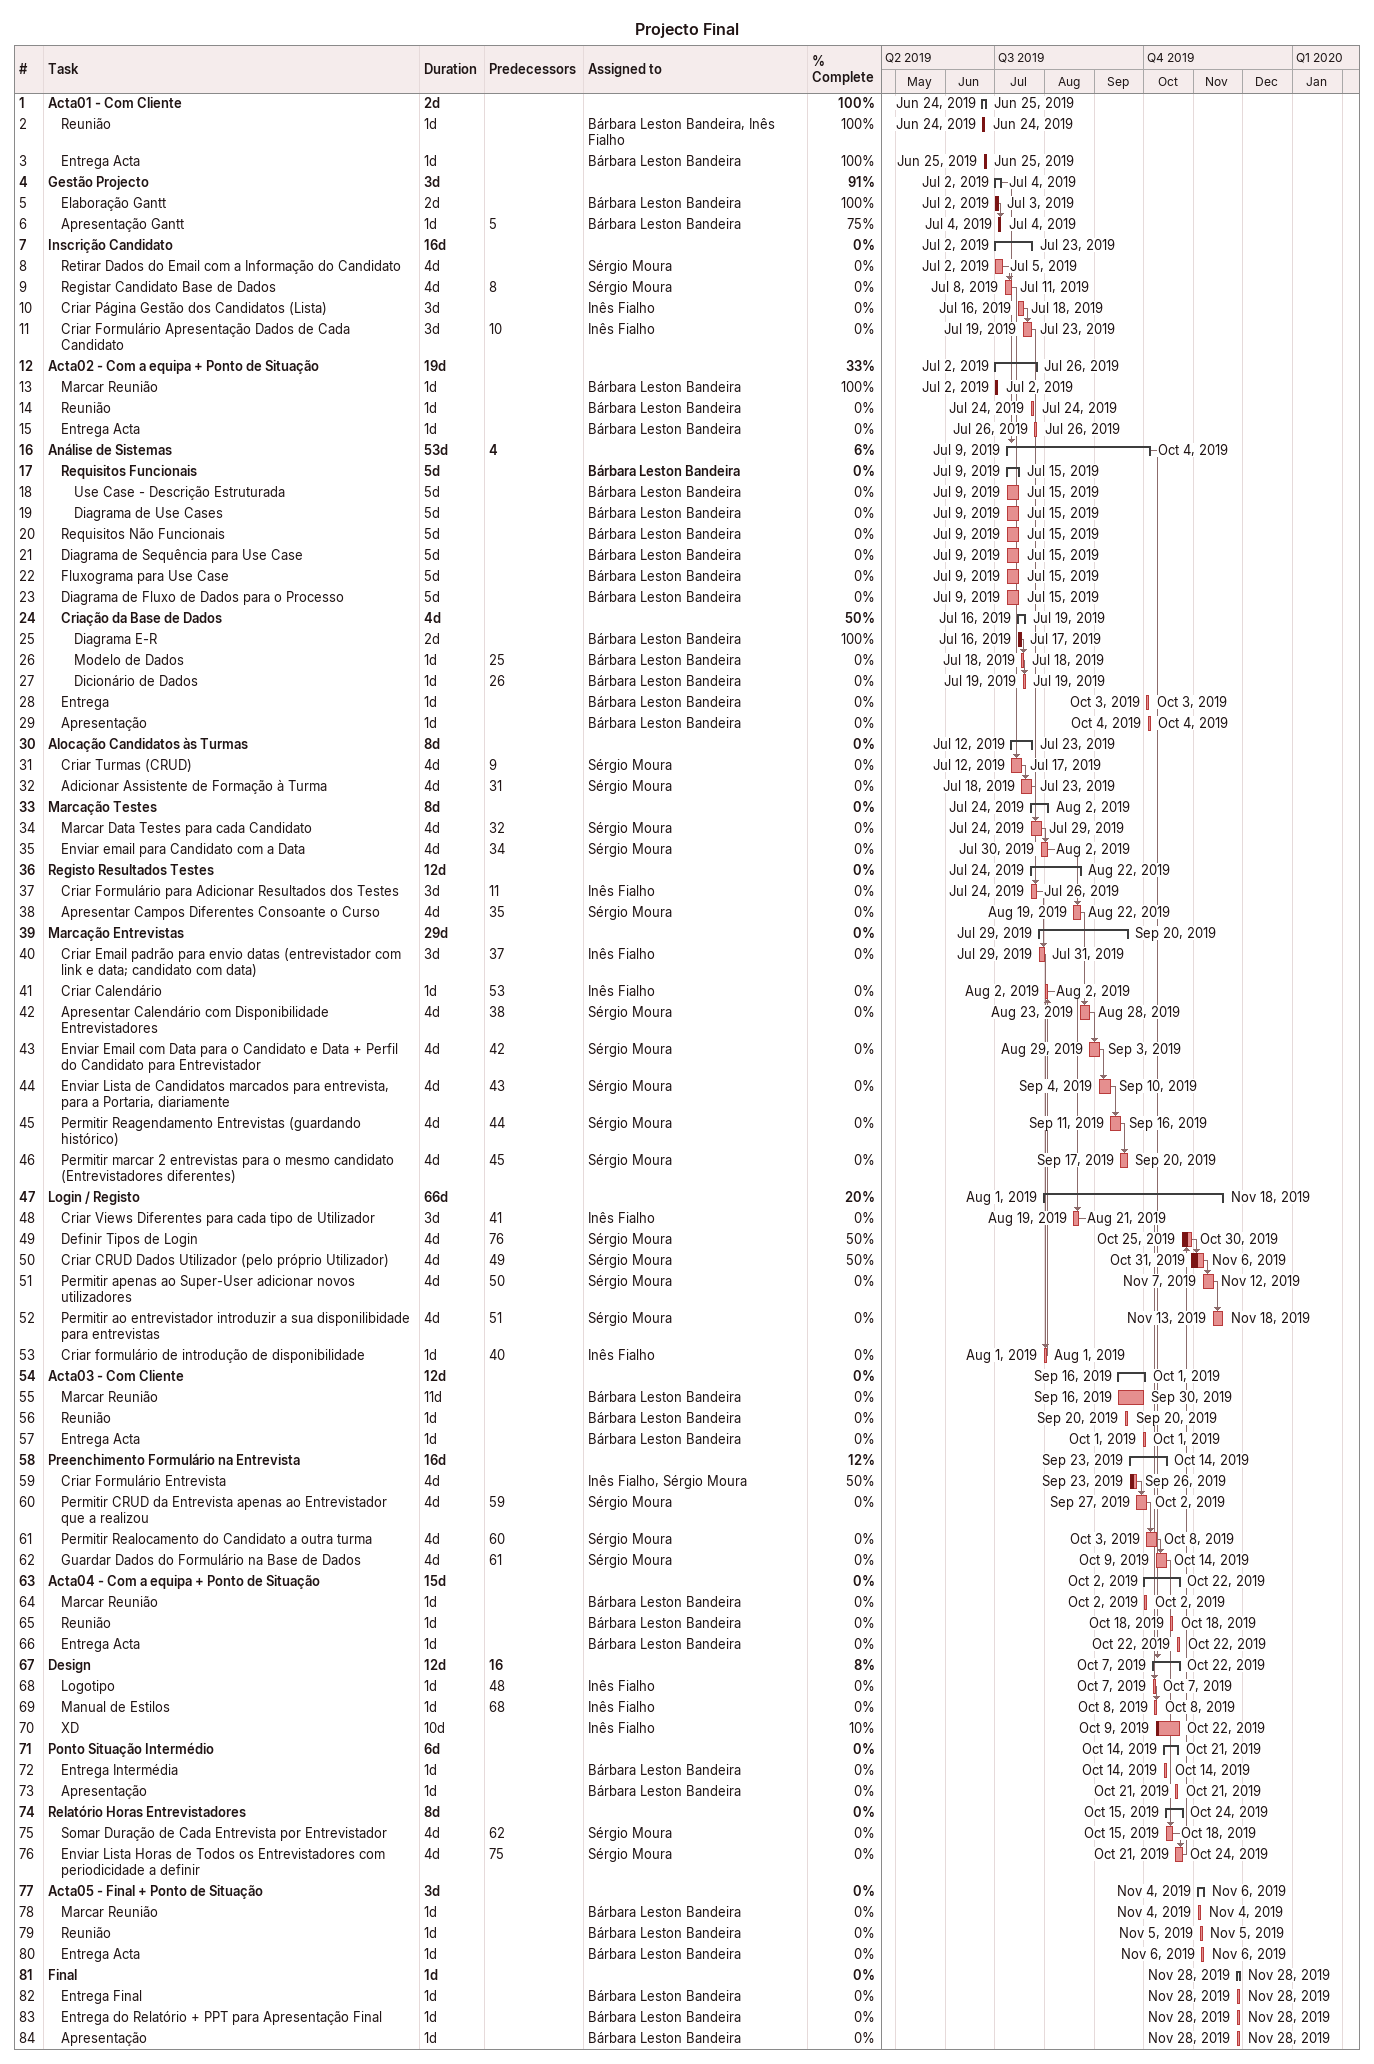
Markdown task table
Projecto Final

| ID | Level | Task | Duration | Start | Finish | Predecessors | Resources | % complete |
|---|---|---|---|---|---|---|---|---|
| 1 | 1 | **Acta01 - Com Cliente** | 2d | 2019-06-24 | 2019-06-25 |  |  | 100 |
| 2 | 2 | Reunião | 1d | 2019-06-24 | 2019-06-24 |  | Bárbara Leston Bandeira, Inês Fialho | 100 |
| 3 | 2 | Entrega Acta | 1d | 2019-06-25 | 2019-06-25 |  | Bárbara Leston Bandeira | 100 |
| 4 | 1 | **Gestão Projecto** | 3d | 2019-07-02 | 2019-07-04 |  |  | 91 |
| 5 | 2 | Elaboração Gantt | 2d | 2019-07-02 | 2019-07-03 |  | Bárbara Leston Bandeira | 100 |
| 6 | 2 | Apresentação Gantt | 1d | 2019-07-04 | 2019-07-04 | 5 | Bárbara Leston Bandeira | 75 |
| 7 | 1 | **Inscrição Candidato** | 16d | 2019-07-02 | 2019-07-23 |  |  | 0 |
| 8 | 2 | Retirar Dados do Email com a Informação do Candidato | 4d | 2019-07-02 | 2019-07-05 |  | Sérgio Moura | 0 |
| 9 | 2 | Registar Candidato Base de Dados | 4d | 2019-07-08 | 2019-07-11 | 8 | Sérgio Moura | 0 |
| 10 | 2 | Criar Página Gestão dos Candidatos (Lista) | 3d | 2019-07-16 | 2019-07-18 |  | Inês Fialho | 0 |
| 11 | 2 | Criar Formulário Apresentação Dados de Cada Candidato | 3d | 2019-07-19 | 2019-07-23 | 10 | Inês Fialho | 0 |
| 12 | 1 | **Acta02 - Com a equipa + Ponto de Situação** | 19d | 2019-07-02 | 2019-07-26 |  |  | 33 |
| 13 | 2 | Marcar Reunião | 1d | 2019-07-02 | 2019-07-02 |  | Bárbara Leston Bandeira | 100 |
| 14 | 2 | Reunião | 1d | 2019-07-24 | 2019-07-24 |  | Bárbara Leston Bandeira | 0 |
| 15 | 2 | Entrega Acta | 1d | 2019-07-26 | 2019-07-26 |  | Bárbara Leston Bandeira | 0 |
| 16 | 1 | **Análise de Sistemas** | 53d | 2019-07-09 | 2019-10-04 | 4 |  | 6 |
| 17 | 2 | **Requisitos Funcionais** | 5d | 2019-07-09 | 2019-07-15 |  | Bárbara Leston Bandeira | 0 |
| 18 | 3 | Use Case - Descrição Estruturada | 5d | 2019-07-09 | 2019-07-15 |  | Bárbara Leston Bandeira | 0 |
| 19 | 3 | Diagrama de Use Cases | 5d | 2019-07-09 | 2019-07-15 |  | Bárbara Leston Bandeira | 0 |
| 20 | 2 | Requisitos Não Funcionais | 5d | 2019-07-09 | 2019-07-15 |  | Bárbara Leston Bandeira | 0 |
| 21 | 2 | Diagrama de Sequência para Use Case | 5d | 2019-07-09 | 2019-07-15 |  | Bárbara Leston Bandeira | 0 |
| 22 | 2 | Fluxograma para Use Case | 5d | 2019-07-09 | 2019-07-15 |  | Bárbara Leston Bandeira | 0 |
| 23 | 2 | Diagrama de Fluxo de Dados para o Processo | 5d | 2019-07-09 | 2019-07-15 |  | Bárbara Leston Bandeira | 0 |
| 24 | 2 | **Criação da Base de Dados** | 4d | 2019-07-16 | 2019-07-19 |  |  | 50 |
| 25 | 3 | Diagrama E-R | 2d | 2019-07-16 | 2019-07-17 |  | Bárbara Leston Bandeira | 100 |
| 26 | 3 | Modelo de Dados | 1d | 2019-07-18 | 2019-07-18 | 25 | Bárbara Leston Bandeira | 0 |
| 27 | 3 | Dicionário de Dados | 1d | 2019-07-19 | 2019-07-19 | 26 | Bárbara Leston Bandeira | 0 |
| 28 | 2 | Entrega | 1d | 2019-10-03 | 2019-10-03 |  | Bárbara Leston Bandeira | 0 |
| 29 | 2 | Apresentação | 1d | 2019-10-04 | 2019-10-04 |  | Bárbara Leston Bandeira | 0 |
| 30 | 1 | **Alocação Candidatos às Turmas** | 8d | 2019-07-12 | 2019-07-23 |  |  | 0 |
| 31 | 2 | Criar Turmas (CRUD) | 4d | 2019-07-12 | 2019-07-17 | 9 | Sérgio Moura | 0 |
| 32 | 2 | Adicionar Assistente de Formação à Turma | 4d | 2019-07-18 | 2019-07-23 | 31 | Sérgio Moura | 0 |
| 33 | 1 | **Marcação Testes** | 8d | 2019-07-24 | 2019-08-02 |  |  | 0 |
| 34 | 2 | Marcar Data Testes para cada Candidato | 4d | 2019-07-24 | 2019-07-29 | 32 | Sérgio Moura | 0 |
| 35 | 2 | Enviar email para Candidato com a Data | 4d | 2019-07-30 | 2019-08-02 | 34 | Sérgio Moura | 0 |
| 36 | 1 | **Registo Resultados Testes** | 12d | 2019-07-24 | 2019-08-22 |  |  | 0 |
| 37 | 2 | Criar Formulário para Adicionar Resultados dos Testes | 3d | 2019-07-24 | 2019-07-26 | 11 | Inês Fialho | 0 |
| 38 | 2 | Apresentar Campos Diferentes Consoante o Curso | 4d | 2019-08-19 | 2019-08-22 | 35 | Sérgio Moura | 0 |
| 39 | 1 | **Marcação Entrevistas** | 29d | 2019-07-29 | 2019-09-20 |  |  | 0 |
| 40 | 2 | Criar Email padrão para envio datas (entrevistador com link e data; candidato com data) | 3d | 2019-07-29 | 2019-07-31 | 37 | Inês Fialho | 0 |
| 41 | 2 | Criar Calendário | 1d | 2019-08-02 | 2019-08-02 | 53 | Inês Fialho | 0 |
| 42 | 2 | Apresentar Calendário com Disponibilidade Entrevistadores | 4d | 2019-08-23 | 2019-08-28 | 38 | Sérgio Moura | 0 |
| 43 | 2 | Enviar Email com Data para o Candidato e Data + Perfil do Candidato para Entrevistador | 4d | 2019-08-29 | 2019-09-03 | 42 | Sérgio Moura | 0 |
| 44 | 2 | Enviar Lista de Candidatos marcados para entrevista, para a Portaria, diariamente | 4d | 2019-09-04 | 2019-09-10 | 43 | Sérgio Moura | 0 |
| 45 | 2 | Permitir Reagendamento Entrevistas (guardando histórico) | 4d | 2019-09-11 | 2019-09-16 | 44 | Sérgio Moura | 0 |
| 46 | 2 | Permitir marcar 2 entrevistas para o mesmo candidato (Entrevistadores diferentes) | 4d | 2019-09-17 | 2019-09-20 | 45 | Sérgio Moura | 0 |
| 47 | 1 | **Login / Registo** | 66d | 2019-08-01 | 2019-11-18 |  |  | 20 |
| 48 | 2 | Criar Views Diferentes para cada tipo de Utilizador | 3d | 2019-08-19 | 2019-08-21 | 41 | Inês Fialho | 0 |
| 49 | 2 | Definir Tipos de Login | 4d | 2019-10-25 | 2019-10-30 | 76 | Sérgio Moura | 50 |
| 50 | 2 | Criar CRUD Dados Utilizador (pelo próprio Utilizador) | 4d | 2019-10-31 | 2019-11-06 | 49 | Sérgio Moura | 50 |
| 51 | 2 | Permitir apenas ao Super-User adicionar novos utilizadores | 4d | 2019-11-07 | 2019-11-12 | 50 | Sérgio Moura | 0 |
| 52 | 2 | Permitir ao entrevistador introduzir a sua disponilibidade para entrevistas | 4d | 2019-11-13 | 2019-11-18 | 51 | Sérgio Moura | 0 |
| 53 | 2 | Criar formulário de introdução de disponibilidade | 1d | 2019-08-01 | 2019-08-01 | 40 | Inês Fialho | 0 |
| 54 | 1 | **Acta03 - Com Cliente** | 12d | 2019-09-16 | 2019-10-01 |  |  | 0 |
| 55 | 2 | Marcar Reunião | 11d | 2019-09-16 | 2019-09-30 |  | Bárbara Leston Bandeira | 0 |
| 56 | 2 | Reunião | 1d | 2019-09-20 | 2019-09-20 |  | Bárbara Leston Bandeira | 0 |
| 57 | 2 | Entrega Acta | 1d | 2019-10-01 | 2019-10-01 |  | Bárbara Leston Bandeira | 0 |
| 58 | 1 | **Preenchimento Formulário na Entrevista** | 16d | 2019-09-23 | 2019-10-14 |  |  | 12 |
| 59 | 2 | Criar Formulário Entrevista | 4d | 2019-09-23 | 2019-09-26 |  | Inês Fialho, Sérgio Moura | 50 |
| 60 | 2 | Permitir CRUD da Entrevista apenas ao Entrevistador que a realizou | 4d | 2019-09-27 | 2019-10-02 | 59 | Sérgio Moura | 0 |
| 61 | 2 | Permitir Realocamento do Candidato a outra turma | 4d | 2019-10-03 | 2019-10-08 | 60 | Sérgio Moura | 0 |
| 62 | 2 | Guardar Dados do Formulário na Base de Dados | 4d | 2019-10-09 | 2019-10-14 | 61 | Sérgio Moura | 0 |
| 63 | 1 | **Acta04 - Com a equipa + Ponto de Situação** | 15d | 2019-10-02 | 2019-10-22 |  |  | 0 |
| 64 | 2 | Marcar Reunião | 1d | 2019-10-02 | 2019-10-02 |  | Bárbara Leston Bandeira | 0 |
| 65 | 2 | Reunião | 1d | 2019-10-18 | 2019-10-18 |  | Bárbara Leston Bandeira | 0 |
| 66 | 2 | Entrega Acta | 1d | 2019-10-22 | 2019-10-22 |  | Bárbara Leston Bandeira | 0 |
| 67 | 1 | **Design** | 12d | 2019-10-07 | 2019-10-22 | 16 |  | 8 |
| 68 | 2 | Logotipo | 1d | 2019-10-07 | 2019-10-07 | 48 | Inês Fialho | 0 |
| 69 | 2 | Manual de Estilos | 1d | 2019-10-08 | 2019-10-08 | 68 | Inês Fialho | 0 |
| 70 | 2 | XD | 10d | 2019-10-09 | 2019-10-22 |  | Inês Fialho | 10 |
| 71 | 1 | **Ponto Situação Intermédio** | 6d | 2019-10-14 | 2019-10-21 |  |  | 0 |
| 72 | 2 | Entrega Intermédia | 1d | 2019-10-14 | 2019-10-14 |  | Bárbara Leston Bandeira | 0 |
| 73 | 2 | Apresentação | 1d | 2019-10-21 | 2019-10-21 |  | Bárbara Leston Bandeira | 0 |
| 74 | 1 | **Relatório Horas Entrevistadores** | 8d | 2019-10-15 | 2019-10-24 |  |  | 0 |
| 75 | 2 | Somar Duração de Cada Entrevista por Entrevistador | 4d | 2019-10-15 | 2019-10-18 | 62 | Sérgio Moura | 0 |
| 76 | 2 | Enviar Lista Horas de Todos os Entrevistadores com periodicidade a definir | 4d | 2019-10-21 | 2019-10-24 | 75 | Sérgio Moura | 0 |
| 77 | 1 | **Acta05 - Final + Ponto de Situação** | 3d | 2019-11-04 | 2019-11-06 |  |  | 0 |
| 78 | 2 | Marcar Reunião | 1d | 2019-11-04 | 2019-11-04 |  | Bárbara Leston Bandeira | 0 |
| 79 | 2 | Reunião | 1d | 2019-11-05 | 2019-11-05 |  | Bárbara Leston Bandeira | 0 |
| 80 | 2 | Entrega Acta | 1d | 2019-11-06 | 2019-11-06 |  | Bárbara Leston Bandeira | 0 |
| 81 | 1 | **Final** | 1d | 2019-11-28 | 2019-11-28 |  |  | 0 |
| 82 | 2 | Entrega Final | 1d | 2019-11-28 | 2019-11-28 |  | Bárbara Leston Bandeira | 0 |
| 83 | 2 | Entrega do Relatório + PPT para Apresentação Final | 1d | 2019-11-28 | 2019-11-28 |  | Bárbara Leston Bandeira | 0 |
| 84 | 2 | Apresentação | 1d | 2019-11-28 | 2019-11-28 |  | Bárbara Leston Bandeira | 0 |
